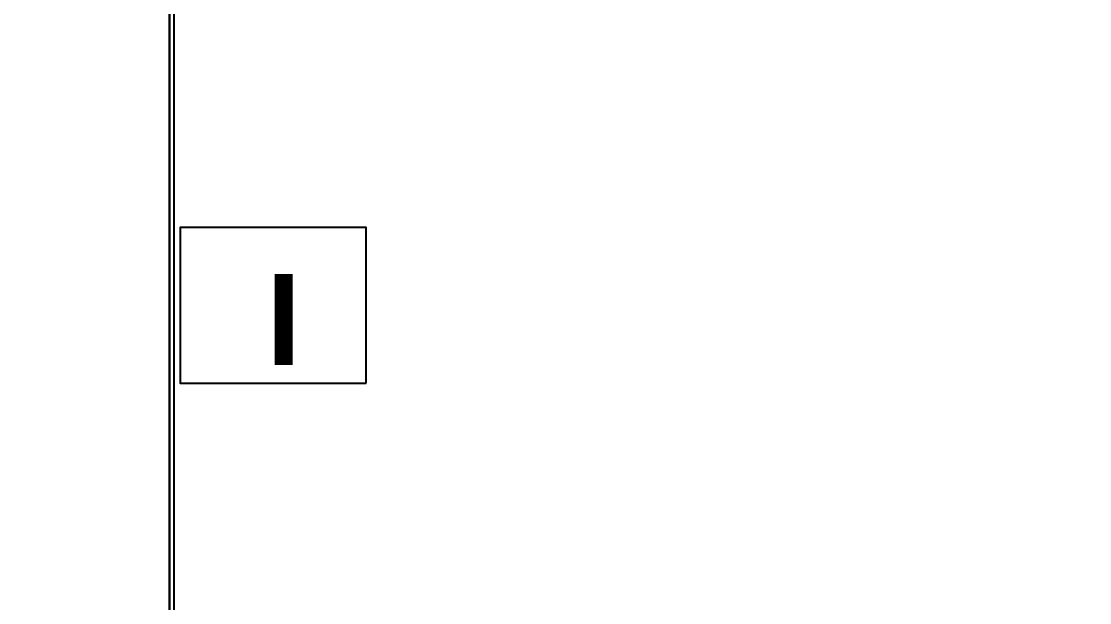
# Model space of a CAD drawing. Header units: inches. Extents: x -1841 to -80, y -100 to 1021.
# Drawn here: x -747.97 to -728.68, y 274.05 to 284.55 of the extents above; entities that cross this region are included whole.
import ezdxf

# ---------------------------------------------------------------- set-up
doc = ezdxf.new("R2010")
doc.units = ezdxf.units.IN
doc.header["$MEASUREMENT"] = 0
doc.layers.add('PDF_Geometry', color=7, linetype='Continuous', true_color=0x777777)
doc.layers.add('PDF_Text', color=7, linetype='Continuous')
doc.styles.add('PDF ArialRoundedMT Bold', font='arialbd.ttf')

msp = doc.modelspace()

# ---------------------------------------------------------------- linework, layer by layer
at = {"layer": 'PDF_Geometry', "color": 7, "lineweight": 25}
for points in [[(-758.78, 219.993), (-758.78, 242.329), (-749.019, 242.329), (-745.296, 242.329), (-745.296, 324.31), (-709.559, 324.31), (-709.559, 322.408), (-707.077, 322.408), (-707.077, 324.31), (-665.052, 324.31), (-664.308, 324.31), (-664.308, 326.461)], [(-757.87, 242.329), (-745.296, 242.329), (-745.296, 324.31)], [(-712.619, 291.303), (-709.559, 291.303), (-709.559, 291.799), (-721.554, 291.799), (-721.554, 220.159), (-758.615, 220.159), (-758.615, 242.247), (-745.213, 242.247), (-745.296, 242.247), (-745.213, 242.247), (-745.213, 324.145), (-745.213, 324.228), (-745.296, 324.228), (-709.641, 324.228), (-709.641, 322.408), (-709.641, 324.145), (-709.641, 322.408)], [(-745.296, 324.228), (-745.296, 242.247), (-745.296, 324.228)]]:
    msp.add_lwpolyline(points, dxfattribs=at)
msp.add_lwpolyline([(-741.744, 278.014), (-741.744, 280.83), (-745.103, 280.83), (-745.103, 278.014)], close=True, dxfattribs=at)

# ---------------------------------------------------------------- texts
at = {"layer": 'PDF_Text', "color": 7, "lineweight": 25, "insert": (-743.552, 279.166), "char_height": 1.639, "attachment_point": 4, "style": 'PDF ArialRoundedMT Bold'}
msp.add_mtext('I', dxfattribs=at)

doc.saveas('drawing.dxf')
